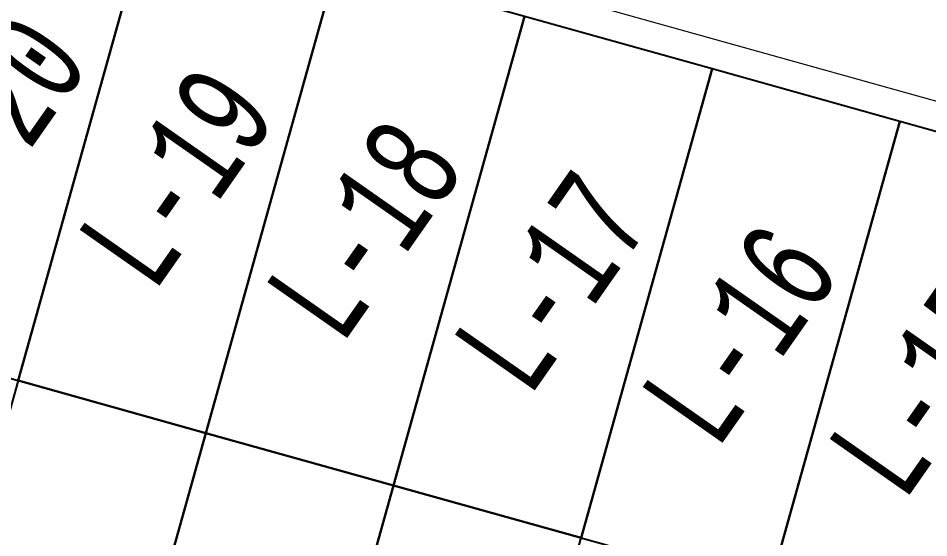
# Model space of a CAD drawing. Header units: millimetres. Extents: x 474016 to 477875, y 2288607 to 2292200.
# Drawn here: x 474565.35 to 474612.08, y 2289174.11 to 2289200.8 of the extents above; entities that cross this region are included whole.
import ezdxf
from ezdxf.enums import TextEntityAlignment as Align

# ---------------------------------------------------------------- set-up
doc = ezdxf.new("R2010")
doc.units = ezdxf.units.MM
doc.header["$LTSCALE"] = 50
doc.layers.add('BANQUETA', color=251, linetype='Continuous', lineweight=5)
doc.layers.add('CVL_LOTIF', color=1, linetype='Continuous')
doc.layers.add('MZ Y LT', color=7, linetype='Continuous', lineweight=13, true_color=0x0d2bf2)
doc.styles.add('MONOTXT4', font='MONOTXT4.shx', dxfattribs={"width": 0.55})

msp = doc.modelspace()

# ---------------------------------------------------------------- linework, layer by layer
at = {"layer": 'BANQUETA'}
msp.add_lwpolyline([(474639.896, 2289188.874), (474519.507, 2289222.51, 0.414214), (474517.043, 2289221.121), (474503.857, 2289173.929, 0.414214), (474505.245, 2289171.464), (474625.635, 2289137.829)], format="xyb", dxfattribs=at)
at = {"layer": 'CVL_LOTIF'}
for points in [[(474572.075, 2289206.265), (474562.444, 2289208.956), (474555.716, 2289184.878), (474565.348, 2289182.187)], [(474581.706, 2289203.574), (474572.075, 2289206.265), (474565.348, 2289182.187), (474574.979, 2289179.496)], [(474591.337, 2289200.883), (474581.706, 2289203.574), (474574.979, 2289179.496), (474584.61, 2289176.805)], [(474600.968, 2289198.192), (474591.337, 2289200.883), (474584.61, 2289176.805), (474594.241, 2289174.115)], [(474610.599, 2289195.502), (474600.968, 2289198.192), (474594.241, 2289174.115), (474603.872, 2289171.424)], [(474620.231, 2289192.811), (474610.599, 2289195.502), (474603.872, 2289171.424), (474613.503, 2289168.733)], [(474574.979, 2289179.496), (474565.348, 2289182.187), (474558.62, 2289158.109), (474568.252, 2289155.418)], [(474584.61, 2289176.805), (474574.979, 2289179.496), (474568.252, 2289155.418), (474577.883, 2289152.728)], [(474594.241, 2289174.115), (474584.61, 2289176.805), (474577.883, 2289152.728), (474587.514, 2289150.037)]]:
    msp.add_lwpolyline(points, close=True, dxfattribs=at)

# ---------------------------------------------------------------- texts
at = {"layer": 'MZ Y LT', "lineweight": 13, "style": 'MONOTXT4', "width": 0.65}
for s, p in [('L-20', (474563.836, 2289195.358)), ('L-19', (474573.467, 2289192.667)), ('L-18', (474583.098, 2289189.976)), ('L-17', (474592.729, 2289187.285)), ('L-16', (474602.36, 2289184.594)), ('L-15', (474611.992, 2289181.903))]:
    msp.add_text(s, height=5, rotation=55, dxfattribs=at).set_placement(p, align=Align.MIDDLE)

doc.saveas('drawing.dxf')
